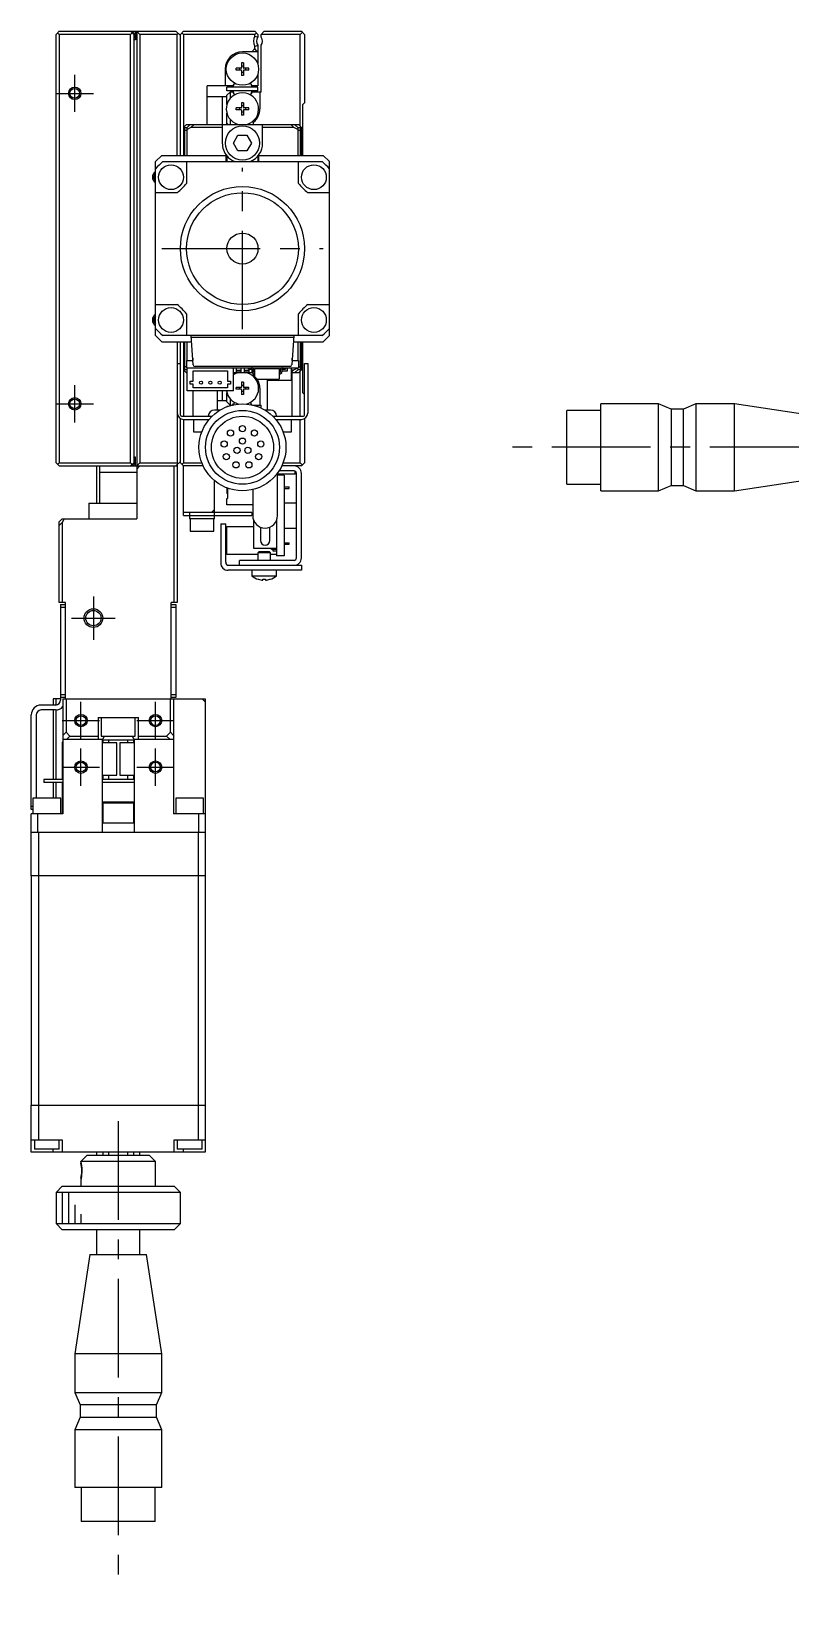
# Model space of a CAD drawing. Extents: x 0 to 718, y -8 to 409.
# Drawn here: x 373 to 495.2, y 77.7 to 329.3 of the extents above; entities that cross this region are included whole.
import ezdxf

# ---------------------------------------------------------------- set-up
doc = ezdxf.new("R2010")
doc.units = 0
doc.header["$LTSCALE"] = 0.5
doc.linetypes.add('CENTER', pattern=[50.8, 31.75, -6.35, 6.35, -6.35])
for name, color, linetype in [('MSM_CENTER', 1, 'CENTER'), ('MSM_CONTINUOUS', 7, 'CONTINUOUS'), ('MSM_NARROW', 5, 'CONTINUOUS')]:
    doc.layers.add(name, color=color, linetype=linetype)

msp = doc.modelspace()

# ---------------------------------------------------------------- linework, layer by layer
at = {"layer": 'MSM_CENTER'}
for p, q in [((379.99, 316.31), (379.99, 322.31)), ((376.99, 319.31), (382.99, 319.31)), ((406.99, 281.31), (406.99, 307.31)), ((393.99, 294.31), (419.99, 294.31)), ((379.99, 266.31), (379.99, 272.31)), ((376.99, 269.31), (382.99, 269.31)), ((599.69, 262.31), (449.21, 262.31)), ((382.99, 238.31), (382.99, 231.31)), ((379.49, 234.81), (386.49, 234.81)), ((380.99, 215.31), (380.99, 221.31)), ((392.99, 215.31), (392.99, 221.31)), ((377.99, 218.31), (383.99, 218.31)), ((389.99, 218.31), (395.99, 218.31)), ((380.99, 207.81), (380.99, 213.81)), ((392.99, 207.81), (392.99, 213.81)), ((377.99, 210.81), (383.99, 210.81)), ((389.99, 210.81), (395.99, 210.81)), ((386.99, 153.8), (386.99, 77.7))]:
    msp.add_line(p, q, dxfattribs=at)
at = {"layer": 'MSM_CONTINUOUS'}
for p, q in [((377.49, 329.31), (376.99, 328.81)), ((376.99, 259.81), (376.99, 328.81)), ((377.24, 329.06), (377.49, 328.81)), ((377.49, 329.31), (396.29, 329.31)), ((377.49, 328.81), (377.49, 259.81)), ((388.99, 328.81), (377.49, 328.81)), ((389.49, 328.81), (388.99, 329.31)), ((388.99, 328.81), (389.24, 329.06)), ((388.99, 259.81), (388.99, 328.81)), ((389.09, 329.21), (389.29, 329.21)), ((389.49, 328.81), (389.49, 259.81)), ((389.79, 327.91), (389.49, 327.91)), ((389.59, 328.21), (389.59, 328.91)), ((389.79, 329.31), (389.79, 327.91)), ((389.99, 329.31), (390.49, 328.81)), ((389.99, 329.31), (389.99, 250.81)), ((390.49, 328.81), (390.49, 259.81)), ((396.49, 328.81), (390.49, 328.81)), ((396.99, 328.61), (396.29, 329.31)), ((396.49, 328.81), (396.64, 328.96)), ((396.49, 309.31), (396.49, 328.81)), ((397.49, 329.31), (396.99, 328.81)), ((396.99, 309.31), (396.99, 328.81)), ((397.24, 329.06), (397.49, 328.81)), ((397.49, 329.31), (408.99, 329.31)), ((408.99, 328.81), (397.49, 328.81)), ((397.49, 328.81), (397.49, 309.31)), ((409.49, 328.81), (408.99, 329.31)), ((408.99, 328.81), (409.24, 329.06)), ((408.99, 328.54), (408.99, 328.81)), ((408.99, 328.54), (409.49, 328.37)), ((409.49, 328.81), (409.49, 328.37)), ((410.49, 329.31), (409.99, 328.81)), ((416.29, 328.81), (409.99, 328.81)), ((409.99, 328.37), (409.99, 328.81)), ((410.49, 329.31), (416.49, 329.31)), ((416.29, 328.81), (416.64, 329.16)), ((416.29, 314.01), (416.29, 328.81)), ((416.49, 329.31), (416.99, 328.81)), ((416.99, 328.81), (416.99, 317.81)), ((409.49, 326.01), (406.99, 326.01)), ((408.99, 326.51), (408.49, 326.01)), ((408.99, 326.88), (409.49, 327.05)), ((408.99, 326.51), (408.99, 326.88)), ((409.34, 326.01), (408.99, 326.51)), ((409.49, 327.05), (409.49, 323.92)), ((409.99, 319.51), (409.99, 327.05)), ((404.19, 323.21), (404.19, 320.51)), ((405.99, 323.07), (405.99, 323.36)), ((406.79, 323.36), (405.99, 323.36)), ((406.79, 323.07), (405.99, 323.07)), ((406.52, 323.36), (406.52, 323.07)), ((407.14, 324.21), (406.85, 324.21)), ((406.85, 324.21), (406.85, 323.42)), ((407.14, 323.68), (406.85, 323.68)), ((406.85, 323.01), (406.85, 322.21)), ((406.85, 322.74), (407.14, 322.74)), ((407.14, 322.21), (406.85, 322.21)), ((407.14, 324.21), (407.14, 323.42)), ((407.14, 323.01), (407.14, 322.21)), ((407.99, 323.36), (407.2, 323.36)), ((407.99, 323.07), (407.2, 323.07)), ((407.46, 323.36), (407.46, 323.07)), ((407.99, 323.07), (407.99, 323.36)), ((409.49, 322.5), (409.49, 320.51)), ((401.29, 314.31), (401.29, 320.51)), ((405.44, 320.51), (401.29, 320.51)), ((409.49, 320.31), (404.49, 320.31)), ((404.49, 319.71), (404.49, 320.31)), ((409.49, 319.71), (404.49, 319.71)), ((405.59, 320.77), (405.44, 320.51)), ((408.54, 320.51), (408.39, 320.77)), ((409.49, 320.51), (408.54, 320.51)), ((409.49, 319.71), (409.49, 320.31)), ((404.49, 318.76), (401.29, 318.76)), ((403.79, 314.31), (403.79, 318.76)), ((404.99, 319.51), (404.49, 319.01)), ((404.49, 317.52), (404.49, 319.01)), ((404.99, 319.51), (404.99, 318.47)), ((405.44, 319.51), (404.99, 319.51)), ((405.44, 319.51), (405.57, 319.29)), ((407.14, 317.81), (406.85, 317.81)), ((406.85, 317.81), (406.85, 317.02)), ((407.14, 317.28), (406.85, 317.28)), ((407.14, 317.81), (407.14, 317.02)), ((408.54, 319.51), (408.41, 319.29)), ((409.99, 319.51), (408.54, 319.51)), ((409.79, 319.51), (409.79, 316.81)), ((416.99, 317.81), (416.64, 317.46)), ((416.64, 317.46), (416.64, 309.31)), ((404.49, 314.31), (404.49, 316.1)), ((404.99, 315.15), (404.99, 314.31)), ((405.99, 316.67), (405.99, 316.96)), ((406.79, 316.96), (405.99, 316.96)), ((406.79, 316.67), (405.99, 316.67)), ((406.52, 316.96), (406.52, 316.67)), ((406.85, 316.61), (406.85, 315.81)), ((406.85, 316.34), (407.14, 316.34)), ((407.14, 315.81), (406.85, 315.81)), ((407.14, 316.61), (407.14, 315.81)), ((407.99, 316.96), (407.2, 316.96)), ((407.99, 316.67), (407.2, 316.67)), ((407.46, 316.96), (407.46, 316.67)), ((407.99, 316.67), (407.99, 316.96)), ((408.79, 314.31), (408.79, 314.67)), ((397.99, 314.31), (397.49, 313.81)), ((397.69, 313.81), (398.09, 313.81)), ((397.69, 309.31), (397.69, 313.81)), ((398.09, 313.31), (397.69, 313.31)), ((397.99, 314.31), (415.99, 314.31)), ((398.09, 313.81), (398.59, 314.31)), ((398.7, 313.81), (398.09, 313.5)), ((398.09, 309.31), (398.09, 313.81)), ((398.49, 314.21), (398.49, 314.31)), ((399.2, 314.31), (398.7, 313.81)), ((403.74, 313.81), (398.7, 313.81)), ((403.74, 314.31), (403.74, 311.31)), ((404.49, 314.51), (404.69, 314.31)), ((405.55, 311.31), (406.27, 312.56)), ((406.27, 312.56), (407.71, 312.56)), ((407.71, 312.56), (408.43, 311.31)), ((410.24, 311.31), (410.24, 314.31)), ((415.28, 313.81), (410.24, 313.81)), ((415.28, 313.81), (414.78, 314.31)), ((415.89, 313.5), (415.28, 313.81)), ((415.39, 314.31), (415.89, 313.81)), ((415.49, 314.21), (415.49, 314.31)), ((415.89, 313.81), (416.29, 313.81)), ((415.89, 313.81), (415.89, 309.31)), ((416.29, 313.31), (415.89, 313.31)), ((416.49, 313.81), (415.99, 314.31)), ((416.29, 313.81), (416.29, 309.31)), ((416.49, 309.31), (416.49, 313.81)), ((406.27, 310.06), (405.55, 311.31)), ((407.71, 310.06), (406.27, 310.06)), ((408.43, 311.31), (407.71, 310.06)), ((393.99, 309.31), (392.99, 308.31)), ((392.99, 280.31), (392.99, 308.31)), ((393.99, 309.31), (404.39, 309.31)), ((394.14, 308.31), (419.84, 308.31)), ((397.99, 308.31), (397.99, 304.81)), ((404.39, 308.31), (404.39, 309.31)), ((404.5, 308.31), (404.5, 309.22)), ((409.48, 309.22), (409.48, 308.31)), ((409.59, 309.31), (419.99, 309.31)), ((409.59, 309.31), (409.59, 308.31)), ((415.99, 304.81), (415.99, 308.31)), ((420.99, 308.31), (419.99, 309.31)), ((420.99, 280.31), (420.99, 308.31)), ((396.49, 303.31), (392.99, 303.31)), ((420.99, 303.31), (417.49, 303.31)), ((392.99, 285.31), (396.49, 285.31)), ((417.49, 285.31), (420.99, 285.31)), ((397.99, 283.81), (397.99, 280.31)), ((415.99, 280.31), (415.99, 283.81)), ((392.99, 280.31), (393.99, 279.31)), ((393.99, 279.31), (398.81, 279.31)), ((419.84, 280.31), (394.14, 280.31)), ((396.49, 279.31), (396.49, 259.81)), ((396.99, 267.51), (396.99, 279.31)), ((397.49, 279.31), (397.49, 267.31)), ((397.69, 274.81), (397.69, 279.31)), ((398.09, 276.31), (398.09, 279.31)), ((399.07, 275.59), (398.74, 280.31)), ((415.22, 280.01), (398.76, 280.01)), ((415.24, 280.31), (414.91, 275.59)), ((415.17, 279.31), (419.99, 279.31)), ((415.89, 279.31), (415.89, 276.31)), ((416.29, 279.31), (416.29, 274.81)), ((416.49, 274.81), (416.49, 279.31)), ((416.64, 279.31), (416.64, 271.16)), ((419.99, 279.31), (420.99, 280.31)), ((396.49, 275.81), (396.99, 275.81)), ((397.49, 274.81), (397.99, 274.31)), ((397.69, 275.31), (397.99, 275.31)), ((398.07, 274.81), (397.69, 274.81)), ((397.99, 276.31), (397.99, 275.11)), ((397.99, 276.31), (399.02, 276.31)), ((397.99, 275.11), (415.99, 275.11)), ((397.99, 274.31), (398.07, 274.31)), ((398.07, 271.41), (398.07, 275.11)), ((398.99, 276.74), (398.99, 276.31)), ((399.07, 272.96), (399.07, 274.61)), ((399.07, 274.61), (404.57, 274.61)), ((414.61, 275.31), (399.37, 275.31)), ((404.57, 274.61), (404.57, 272.96)), ((405.57, 271.41), (405.57, 275.11)), ((408.58, 274.31), (405.57, 274.31)), ((405.99, 275.11), (405.99, 274.31)), ((406.74, 274.69), (405.99, 274.69)), ((406.74, 274.56), (405.99, 274.56)), ((406.74, 275.11), (406.74, 274.31)), ((407.24, 275.11), (407.24, 274.31)), ((407.99, 274.69), (407.24, 274.69)), ((407.99, 274.56), (407.24, 274.56)), ((407.94, 274.88), (407.94, 275.11)), ((407.94, 274.88), (408.45, 274.88)), ((407.99, 274.88), (407.99, 274.31)), ((408.19, 274.88), (408.19, 275.11)), ((408.26, 274.88), (408.26, 275.11)), ((408.49, 275.11), (408.49, 275.11)), ((408.49, 274.87), (408.49, 274.31)), ((408.55, 274.69), (408.49, 274.69)), ((408.55, 274.56), (408.49, 274.56)), ((408.55, 274.78), (408.55, 274.45)), ((408.78, 274.45), (408.78, 274.78)), ((408.99, 274.69), (408.78, 274.69)), ((408.99, 274.56), (408.78, 274.56)), ((408.88, 274.35), (408.99, 274.35)), ((408.99, 273.65), (408.99, 274.91)), ((409.09, 275.01), (412.79, 275.01)), ((409.68, 275.11), (409.68, 275.01)), ((410.24, 275.11), (410.24, 275.01)), ((411.09, 275.11), (411.09, 275.01)), ((411.21, 275.11), (411.21, 275.01)), ((412.89, 274.91), (412.89, 273.33)), ((413.1, 274.56), (412.89, 274.56)), ((412.89, 274.35), (413, 274.35)), ((413.1, 274.45), (413.1, 274.78)), ((413.21, 275.11), (413.21, 275.03)), ((413.33, 274.78), (413.33, 274.45)), ((414.17, 274.56), (413.33, 274.56)), ((413.43, 274.88), (413.94, 274.88)), ((413.63, 275.11), (413.63, 274.88)), ((413.69, 275.11), (413.69, 274.88)), ((413.94, 275.11), (413.94, 274.88)), ((414.17, 275.11), (414.17, 274.56)), ((414.89, 273.11), (414.89, 275.11)), ((414.89, 274.81), (415.28, 274.81)), ((414.89, 274.42), (415.28, 274.81)), ((415.99, 274.31), (414.89, 274.31)), ((414.96, 276.31), (415.99, 276.31)), ((414.99, 276.31), (414.99, 276.74)), ((414.99, 267.31), (414.99, 274.31)), ((415.28, 274.81), (415.88, 275.11)), ((415.89, 274.81), (415.39, 274.31)), ((415.49, 274.31), (415.49, 274.41)), ((415.89, 275.11), (415.89, 274.81)), ((416.29, 274.81), (415.89, 274.81)), ((415.99, 276.31), (415.99, 275.11)), ((415.99, 275.31), (416.29, 275.31)), ((415.99, 274.31), (416.49, 274.81)), ((416.29, 267.31), (416.29, 274.61)), ((416.99, 275.81), (417.49, 275.81)), ((416.99, 267.51), (416.99, 275.81)), ((417.49, 275.81), (417.49, 267.81)), ((398.57, 272.96), (399.07, 272.96)), ((398.57, 272.46), (398.57, 272.96)), ((399.07, 272.46), (398.57, 272.46)), ((399.07, 271.91), (399.07, 272.46)), ((404.57, 271.91), (399.07, 271.91)), ((404.57, 272.96), (405.07, 272.96)), ((405.07, 272.46), (404.57, 272.46)), ((404.57, 272.46), (404.57, 271.91)), ((405.07, 272.96), (405.07, 272.46)), ((405.99, 271.67), (405.99, 271.96)), ((406.79, 271.96), (405.99, 271.96)), ((406.52, 271.96), (406.52, 271.67)), ((407.14, 272.81), (406.85, 272.81)), ((406.85, 272.81), (406.85, 272.02)), ((407.14, 272.28), (406.85, 272.28)), ((407.14, 272.81), (407.14, 272.02)), ((407.99, 271.96), (407.2, 271.96)), ((407.46, 271.96), (407.46, 271.67)), ((407.99, 271.67), (407.99, 271.96)), ((408.79, 273.96), (408.79, 274.13)), ((408.88, 274.12), (408.99, 274.12)), ((409.34, 273.26), (409.02, 273.58)), ((412.79, 273.23), (409.41, 273.23)), ((409.79, 271.81), (409.79, 269.11)), ((410.99, 273.23), (410.99, 268.31)), ((411.09, 273.23), (411.09, 273.11)), ((411.09, 273.11), (414.89, 273.11)), ((412.89, 274.12), (413, 274.12)), ((405.57, 271.41), (398.07, 271.41)), ((398.99, 271.41), (398.99, 267.31)), ((402.99, 268.31), (402.99, 271.41)), ((402.99, 269.86), (404.49, 269.86)), ((403.79, 269.86), (403.79, 271.41)), ((404.49, 269.61), (404.49, 271.1)), ((404.49, 269.61), (404.99, 269.11)), ((404.99, 270.15), (404.99, 269.11)), ((405.46, 269.14), (405.57, 269.33)), ((406.79, 271.67), (405.99, 271.67)), ((406.85, 271.61), (406.85, 270.81)), ((406.85, 271.34), (407.14, 271.34)), ((407.14, 270.81), (406.85, 270.81)), ((407.14, 271.61), (407.14, 270.81)), ((407.99, 271.67), (407.2, 271.67)), ((408.52, 269.14), (408.41, 269.33)), ((416.64, 271.16), (416.99, 270.81)), ((473.98, 269.31), (464.68, 269.31)), ((464.68, 255.31), (464.68, 269.31)), ((475.98, 268.46), (473.98, 269.31)), ((473.98, 255.31), (473.98, 269.31)), ((479.98, 269.31), (477.98, 268.46)), ((486.18, 269.31), (479.98, 269.31)), ((479.98, 269.31), (479.98, 255.31)), ((502.18, 266.88), (486.18, 269.31)), ((486.18, 255.31), (486.18, 269.31)), ((396.99, 259.81), (396.99, 266.94)), ((397.19, 267.31), (402.09, 267.31)), ((397.49, 266.81), (397.49, 259.81)), ((397.49, 266.81), (401.63, 266.81)), ((399.09, 266.81), (399.09, 264.81)), ((401.49, 266.81), (401.49, 266.64)), ((403.38, 268.31), (402.49, 268.31)), ((404.66, 268.91), (404.49, 268.91)), ((404.49, 268.85), (404.49, 268.91)), ((404.99, 269.11), (405.33, 269.11)), ((408.65, 269.11), (409.99, 269.11)), ((409.49, 268.91), (409.32, 268.91)), ((409.49, 268.85), (409.49, 268.91)), ((409.99, 268.64), (409.99, 269.11)), ((411.49, 268.31), (410.6, 268.31)), ((411.89, 267.31), (416.79, 267.31)), ((412.35, 266.81), (416.49, 266.81)), ((412.49, 266.64), (412.49, 266.81)), ((414.89, 264.81), (414.89, 266.81)), ((416.29, 259.81), (416.29, 266.81)), ((416.99, 266.94), (416.99, 259.81)), ((464.68, 268.26), (459.18, 268.26)), ((459.18, 256.36), (459.18, 268.26)), ((477.98, 268.46), (475.98, 268.46)), ((475.98, 268.46), (475.98, 256.16)), ((477.98, 256.16), (477.98, 268.46)), ((399.09, 264.81), (400.45, 264.81)), ((413.53, 264.81), (414.89, 264.81)), ((376.99, 259.81), (377.49, 259.31)), ((377.49, 259.81), (377.24, 259.56)), ((377.49, 259.81), (388.99, 259.81)), ((377.49, 259.31), (396.49, 259.31)), ((383.49, 259.31), (383.49, 253.31)), ((383.99, 259.31), (383.99, 253.31)), ((389.24, 259.56), (388.99, 259.81)), ((388.99, 259.31), (389.49, 259.81)), ((389.29, 259.41), (389.09, 259.41)), ((389.79, 260.71), (389.49, 260.71)), ((389.59, 259.71), (389.59, 260.41)), ((389.79, 259.31), (389.79, 260.71)), ((390.49, 259.81), (389.99, 259.31)), ((389.99, 258.81), (390.49, 259.31)), ((390.49, 259.81), (396.49, 259.81)), ((395.99, 237.31), (395.99, 259.31)), ((396.29, 259.31), (396.99, 260.01)), ((396.64, 259.66), (396.49, 259.81)), ((396.49, 259.51), (396.49, 237.31)), ((396.99, 259.81), (397.49, 259.31)), ((397.49, 259.81), (397.24, 259.56)), ((397.49, 259.81), (400.45, 259.81)), ((400.67, 259.31), (397.49, 259.31)), ((397.49, 251.31), (397.49, 259.31)), ((416.49, 259.31), (413.31, 259.31)), ((413.53, 259.81), (416.29, 259.81)), ((416.64, 259.46), (416.29, 259.81)), ((416.49, 259.31), (416.99, 259.81)), ((383.99, 258.31), (389.99, 258.31)), ((402.49, 250.81), (402.49, 256.95)), ((412.64, 251.31), (412.64, 258.18)), ((415.49, 258.01), (412.64, 258.01)), ((413.69, 257.81), (412.64, 257.81)), ((415.29, 258.51), (412.87, 258.51)), ((413.69, 257.81), (413.69, 244.81)), ((415.49, 258.01), (415.49, 258.46)), ((415.69, 244.51), (415.69, 258.11)), ((416.49, 244.51), (416.49, 258.11)), ((486.18, 255.31), (502.18, 257.74)), ((404.52, 255.76), (404.49, 255.76)), ((404.49, 255.76), (404.49, 254.86)), ((404.59, 255.39), (404.49, 255.39)), ((404.59, 255.24), (404.49, 255.24)), ((404.59, 254.86), (404.49, 254.86)), ((404.59, 255.74), (404.59, 254.06)), ((408.64, 255.51), (408.64, 251.31)), ((413.69, 255.94), (414.49, 255.94)), ((413.69, 255.69), (414.49, 255.69)), ((414.49, 255.69), (414.49, 255.94)), ((459.18, 256.36), (464.68, 256.36)), ((464.68, 255.31), (473.98, 255.31)), ((473.98, 255.31), (475.98, 256.16)), ((475.98, 256.16), (477.98, 256.16)), ((477.98, 256.16), (479.98, 255.31)), ((479.98, 255.31), (486.18, 255.31)), ((382.24, 253.31), (389.99, 253.31)), ((382.24, 253.31), (382.24, 250.81)), ((408.49, 251.81), (397.49, 251.81)), ((398.49, 251.81), (398.49, 250.81)), ((402.49, 252.31), (401.99, 251.81)), ((404.49, 254.06), (404.59, 254.06)), ((404.49, 253.06), (404.49, 254.06)), ((408.64, 253.06), (404.49, 253.06)), ((408.49, 251.81), (408.49, 251.31)), ((415.69, 253.31), (413.69, 253.31)), ((377.49, 250.31), (377.99, 250.81)), ((377.49, 237.31), (377.49, 250.31)), ((377.99, 250.2), (377.49, 249.7)), ((378.3, 250.81), (377.99, 250.2)), ((377.99, 250.81), (389.99, 250.81)), ((377.99, 250.2), (377.99, 237.31)), ((397.49, 251.31), (408.49, 251.31)), ((402.49, 250.81), (398.49, 250.81)), ((398.59, 250.81), (398.59, 248.81)), ((402.39, 248.81), (402.39, 250.81)), ((403.49, 250.01), (404.29, 250.01)), ((403.49, 250.01), (403.49, 243.71)), ((404.29, 243.81), (404.29, 250.01)), ((404.49, 245.06), (404.49, 249.56)), ((404.49, 249.56), (408.79, 249.56)), ((408.79, 250.55), (408.79, 246.06)), ((409.89, 249.46), (409.89, 247.31)), ((411.39, 247.31), (411.39, 249.46)), ((412.49, 250.55), (412.49, 244.81)), ((413.69, 249.31), (415.69, 249.31)), ((398.59, 248.81), (402.39, 248.81)), ((413.69, 246.94), (414.49, 246.94)), ((413.69, 246.69), (414.49, 246.69)), ((414.49, 246.69), (414.49, 246.94)), ((409.49, 245.06), (404.49, 245.06)), ((406.49, 243.31), (406.49, 244.11)), ((415.29, 244.11), (406.49, 244.11)), ((408.79, 246.06), (412.49, 246.06)), ((409.69, 245.51), (409.49, 245.31)), ((411.49, 245.31), (409.49, 245.31)), ((409.49, 245.31), (409.49, 244.11)), ((409.69, 245.51), (411.29, 245.51)), ((411.49, 245.31), (411.29, 245.51)), ((411.49, 244.11), (411.49, 245.31)), ((412.49, 245.06), (411.49, 245.06)), ((411.69, 245.83), (411.69, 246.06)), ((412.49, 245.83), (411.69, 245.83)), ((411.94, 245.61), (411.94, 245.83)), ((412.49, 245.61), (411.94, 245.61)), ((413.69, 244.81), (412.49, 244.81)), ((416.49, 242.51), (404.69, 242.51)), ((404.79, 243.31), (416.49, 243.31)), ((408.49, 242.51), (408.49, 241.61)), ((408.49, 241.61), (412.49, 241.61)), ((412.49, 241.61), (412.49, 242.51)), ((416.49, 243.31), (416.49, 242.51)), ((409.54, 241.06), (409.56, 241.06)), ((410.29, 241.06), (410.69, 241.06)), ((410.29, 240.92), (410.29, 241.06)), ((410.69, 241.06), (410.69, 240.92)), ((411.42, 241.06), (411.44, 241.06)), ((378.49, 237.31), (377.49, 237.31)), ((377.69, 237.01), (378.49, 237.01)), ((377.69, 237.01), (377.69, 221.61)), ((378.49, 221.81), (378.49, 237.31)), ((395.49, 221.81), (395.49, 237.31)), ((396.49, 237.31), (395.49, 237.31)), ((395.49, 237.01), (396.29, 237.01)), ((396.29, 237.01), (396.29, 222.01)), ((378.49, 236.51), (377.69, 236.51)), ((396.29, 236.51), (395.49, 236.51)), ((376.49, 221.81), (376.49, 220.81)), ((377.69, 221.81), (376.49, 221.81)), ((376.99, 220.82), (376.99, 221.81)), ((377.69, 222.51), (378.49, 222.51)), ((378.49, 222.01), (377.69, 222.01)), ((378.09, 221.81), (400.99, 221.81)), ((378.09, 221.81), (378.09, 203.31)), ((378.59, 221.81), (378.59, 216.42)), ((395.39, 216.42), (395.39, 221.81)), ((395.49, 222.51), (396.29, 222.51)), ((396.29, 222.01), (395.49, 222.01)), ((395.89, 221.81), (395.89, 203.31)), ((400.49, 221.81), (400.99, 221.31)), ((400.99, 221.81), (400.99, 193.36)), ((372.99, 204.01), (372.99, 219.21)), ((373.79, 219.21), (373.79, 205.81)), ((376.89, 220.81), (374.59, 220.81)), ((376.89, 220.01), (374.59, 220.01)), ((376.49, 220.01), (376.49, 208.81)), ((376.99, 208.81), (376.99, 220.01)), ((378.09, 215.92), (378.59, 216.42)), ((378.59, 216.42), (379.2, 215.81)), ((383.74, 218.81), (390.24, 218.81)), ((383.74, 218.81), (383.74, 215.31)), ((384.24, 218.81), (384.24, 215.81)), ((389.74, 215.81), (389.74, 218.81)), ((390.24, 215.31), (390.24, 218.81)), ((394.78, 215.81), (395.39, 216.42)), ((395.39, 216.42), (395.89, 215.92)), ((377.99, 214.81), (377.99, 208.81)), ((378.09, 214.81), (377.99, 214.81)), ((378.09, 215.31), (384.5, 215.31)), ((379.2, 215.81), (378.7, 215.31)), ((379.2, 215.81), (383.74, 215.81)), ((384.24, 215.81), (389.74, 215.81)), ((384.39, 215.31), (384.39, 200.31)), ((384.39, 215.21), (389.59, 215.21)), ((384.49, 214.81), (384.39, 214.81)), ((386.74, 214.71), (384.39, 214.71)), ((384.49, 215.21), (384.49, 214.71)), ((384.71, 215.81), (384.5, 215.31)), ((385.49, 214.71), (385.49, 215.21)), ((386.74, 209.51), (386.74, 214.71)), ((387.24, 214.71), (387.24, 209.51)), ((389.59, 214.71), (387.24, 214.71)), ((388.49, 215.21), (388.49, 214.71)), ((389.48, 215.31), (389.27, 215.81)), ((389.48, 215.31), (395.89, 215.31)), ((389.49, 214.71), (389.49, 215.21)), ((389.59, 214.81), (389.49, 214.81)), ((389.59, 200.31), (389.59, 215.31)), ((390.24, 215.81), (394.78, 215.81)), ((395.28, 215.31), (394.78, 215.81)), ((384.39, 209.51), (386.74, 209.51)), ((384.49, 209.51), (384.49, 208.81)), ((385.49, 208.81), (385.49, 209.51)), ((387.24, 209.51), (389.59, 209.51)), ((388.49, 209.51), (388.49, 208.81)), ((389.49, 208.81), (389.49, 209.51)), ((378.09, 208.81), (374.99, 208.81)), ((374.99, 208.81), (374.99, 208.31)), ((378.09, 208.31), (374.99, 208.31)), ((376.49, 208.31), (376.49, 205.81)), ((376.99, 205.81), (376.99, 208.31)), ((377.99, 208.31), (377.99, 203.31)), ((389.59, 208.81), (384.39, 208.81)), ((389.59, 208.31), (384.39, 208.31)), ((372.99, 204.51), (373.24, 204.51)), ((373.24, 204.01), (372.99, 204.01)), ((377.74, 205.81), (373.24, 205.81)), ((373.24, 205.81), (373.24, 203.31)), ((377.74, 203.31), (377.74, 205.81)), ((384.39, 205.21), (389.59, 205.21)), ((389.59, 205.01), (384.39, 205.01)), ((384.49, 205.01), (384.49, 201.81)), ((389.49, 201.81), (389.49, 205.01)), ((400.74, 205.81), (396.24, 205.81)), ((396.24, 205.81), (396.24, 203.31)), ((400.74, 203.31), (400.74, 205.81)), ((378.09, 203.31), (372.99, 203.31)), ((372.99, 193.36), (372.99, 203.31)), ((373.99, 203.31), (373.99, 200.31)), ((389.59, 201.81), (384.39, 201.81)), ((400.99, 203.31), (395.89, 203.31)), ((399.99, 200.31), (399.99, 203.31)), ((372.99, 200.31), (400.99, 200.31)), ((374.14, 200.31), (374.14, 193.36)), ((399.84, 200.31), (399.84, 193.36)), ((372.99, 193.36), (400.99, 193.36)), ((372.99, 193.31), (372.99, 156.36)), ((400.99, 193.31), (372.99, 193.31)), ((373, 193.31), (373, 193.36)), ((374.14, 193.31), (374.14, 156.36)), ((374.15, 193.31), (374.15, 193.36)), ((399.83, 193.31), (399.83, 193.36)), ((399.84, 193.31), (399.84, 156.36)), ((400.98, 193.31), (400.98, 193.36)), ((400.99, 193.31), (400.99, 156.36)), ((372.99, 156.36), (400.99, 156.36)), ((372.99, 148.81), (372.99, 156.31)), ((400.99, 156.31), (372.99, 156.31)), ((373, 156.31), (373, 156.36)), ((374.14, 156.31), (374.14, 150.81)), ((374.15, 156.31), (374.15, 156.36)), ((399.83, 156.31), (399.83, 156.36)), ((399.84, 156.31), (399.84, 150.81)), ((400.98, 156.31), (400.98, 156.36)), ((400.99, 156.31), (400.99, 148.81)), ((372.99, 150.81), (377.99, 150.81)), ((400.99, 148.81), (372.99, 148.81)), ((373.49, 150.81), (373.49, 149.31)), ((377.49, 149.31), (373.49, 149.31)), ((376.49, 148.81), (376.49, 149.31)), ((377.49, 149.31), (377.49, 150.81)), ((377.99, 150.81), (377.99, 148.81)), ((383.49, 148.81), (383.49, 148.31)), ((384.49, 148.81), (384.49, 148.31)), ((385.49, 148.31), (385.49, 148.81)), ((388.49, 148.81), (388.49, 148.31)), ((389.49, 148.31), (389.49, 148.81)), ((390.49, 148.31), (390.49, 148.81)), ((395.99, 148.81), (395.99, 150.81)), ((395.99, 150.81), (400.99, 150.81)), ((396.49, 150.81), (396.49, 149.31)), ((400.49, 149.31), (396.49, 149.31)), ((397.49, 148.81), (397.49, 149.31)), ((400.49, 149.31), (400.49, 150.81)), ((380.99, 147.31), (381.99, 148.31)), ((392.99, 147.31), (380.99, 147.31)), ((381.99, 148.31), (391.99, 148.31)), ((391.99, 148.31), (392.99, 147.31)), ((392.99, 143.31), (392.99, 147.31)), ((380.99, 144.31), (380.99, 143.31)), ((377.99, 143.31), (376.99, 142.31)), ((396.99, 142.31), (376.99, 142.31)), ((376.99, 142.31), (376.99, 137.31)), ((377.99, 143.31), (395.99, 143.31)), ((396.99, 142.31), (395.99, 143.31)), ((396.99, 137.31), (396.99, 142.31)), ((376.99, 137.31), (396.99, 137.31)), ((376.99, 137.31), (377.99, 136.31)), ((395.99, 136.31), (377.99, 136.31)), ((383.49, 136.31), (383.49, 132.31)), ((390.49, 132.31), (390.49, 136.31)), ((395.99, 136.31), (396.99, 137.31)), ((382.42, 132.31), (379.99, 116.31)), ((382.42, 132.31), (391.56, 132.31)), ((393.99, 116.31), (391.56, 132.31)), ((393.99, 116.31), (379.99, 116.31)), ((379.99, 116.31), (379.99, 110.11)), ((393.99, 110.11), (393.99, 116.31)), ((379.99, 110.11), (393.99, 110.11)), ((379.99, 110.11), (380.84, 108.11)), ((393.14, 108.11), (393.99, 110.11)), ((380.84, 106.11), (379.99, 104.11)), ((393.14, 108.11), (380.84, 108.11)), ((380.84, 108.11), (380.84, 106.11)), ((380.84, 106.11), (393.14, 106.11)), ((393.14, 106.11), (393.14, 108.11)), ((393.99, 104.11), (393.14, 106.11)), ((393.99, 104.11), (379.99, 104.11)), ((379.99, 104.11), (379.99, 94.81)), ((393.99, 94.81), (393.99, 104.11)), ((393.99, 94.81), (379.99, 94.81)), ((381.04, 94.81), (381.04, 89.31)), ((392.94, 89.31), (392.94, 94.81)), ((392.94, 89.31), (381.04, 89.31))]:
    msp.add_line(p, q, dxfattribs=at)
for centre, radius in [((406.99, 323.21), 2.6), ((379.99, 319.31), 0.783), ((406.99, 311.31), 2.75), ((395.49, 305.81), 2), ((418.49, 305.81), 2), ((406.99, 294.31), 10), ((406.99, 294.31), 9), ((406.99, 294.31), 2.5), ((395.49, 282.81), 2), ((418.49, 282.81), 2), ((400.32, 272.71), 0.25), ((401.82, 272.71), 0.25), ((403.32, 272.71), 0.25), ((379.99, 269.31), 0.783), ((406.99, 262.31), 7), ((406.99, 262.31), 5.95), ((406.99, 262.31), 5), ((405.06, 264.61), 0.5), ((406.99, 265.31), 0.5), ((408.92, 264.61), 0.5), ((404.04, 262.83), 0.5), ((406.12, 261.81), 0.5), ((406.99, 263.31), 0.5), ((407.86, 261.81), 0.5), ((409.94, 262.83), 0.5), ((404.39, 260.81), 0.5), ((405.96, 259.49), 0.5), ((408.02, 259.49), 0.5), ((409.59, 260.81), 0.5), ((382.99, 234.81), 1.23), ((380.99, 218.31), 0.783), ((392.99, 218.31), 0.783), ((380.99, 210.81), 0.783), ((392.99, 210.81), 0.783)]:
    msp.add_circle(centre, radius, dxfattribs=at)
for centre, radius, start, end in [((389.29, 328.91), 0.3, 0, 90), ((389.29, 328.21), 0.3, 311.8103, 0), ((410.24, 327.71), 1.5, 146.4427, 213.5573), ((410.24, 327.71), 1, 138.5904, 221.4096), ((409.24, 327.71), 1, 318.5904, 41.4096), ((406.99, 323.21), 2.8, 90, 180), ((406.79, 323.42), 0.06, 270, 0), ((406.79, 323.01), 0.06, 0, 90), ((407.2, 323.42), 0.06, 180, 270), ((407.2, 323.01), 0.06, 90, 180), ((406.99, 320.01), 1.59, 143.8028, 169.1069), ((406.99, 320.01), 1.59, 190.8931, 216.1972), ((407.11, 319.9), 1.75, 142.994, 150), ((406.88, 319.9), 1.75, 30, 37.006), ((406.99, 320.01), 1.59, 10.8931, 36.1972), ((406.99, 320.01), 1.59, 323.8028, 349.1069), ((406.99, 316.81), 2.6, 285.9424, 254.0576), ((407.11, 320.13), 1.75, 208.6217, 217.006), ((406.88, 320.13), 1.75, 322.994, 331.3783), ((406.79, 317.02), 0.06, 270, 0), ((406.79, 316.61), 0.06, 0, 90), ((407.2, 317.02), 0.06, 180, 270), ((407.2, 316.61), 0.06, 90, 180), ((406.99, 316.81), 2.8, 310.0052, 0), ((406.99, 311.31), 3.25, 180, 220.0046), ((406.99, 311.31), 3.25, 292.6042, 0), ((406.99, 294.31), 19, 132.5369, 137.4631), ((406.99, 311.31), 3.25, 220.005, 247.3871), ((406.99, 294.31), 19, 42.5369, 47.4631), ((393.49, 305.81), 0.783, 129.6548, 230.3452), ((383.83, 317.47), 19, 311.7998, 318.2002), ((430.15, 317.47), 19, 221.7998, 228.2002), ((383.83, 271.15), 19, 41.7998, 48.2002), ((430.15, 271.15), 19, 131.7998, 138.2002), ((393.49, 282.81), 0.783, 129.6548, 230.3452), ((406.99, 294.31), 19, 222.5369, 227.4631), ((406.99, 294.31), 19, 312.5369, 317.4631), ((399.37, 275.61), 0.3, 184, 270), ((406.99, 271.81), 2.6, 105.9424, 123.2352), ((406.99, 271.81), 2.6, 283.624, 74.0576), ((408.45, 274.78), 0.33, 0, 90), ((408.45, 274.78), 0.1, 0, 90), ((408.88, 274.45), 0.33, 180, 270), ((408.88, 274.45), 0.1, 180, 270), ((409.09, 274.91), 0.1, 90, 180), ((412.79, 274.91), 0.1, 0, 90), ((413, 274.45), 0.1, 270, 0), ((413, 274.45), 0.33, 270, 0), ((413.43, 274.78), 0.33, 90, 180), ((413.43, 274.78), 0.1, 90, 180), ((414.61, 275.61), 0.3, 270, 356), ((406.79, 272.02), 0.06, 270, 0), ((407.2, 272.02), 0.06, 180, 270), ((406.99, 271.81), 2.8, 44.3422, 49.9948), ((409.09, 273.65), 0.1, 180, 225), ((409.41, 273.33), 0.1, 225, 270), ((406.99, 271.81), 2.8, 0, 30.4883), ((412.79, 273.33), 0.1, 270, 0), ((406.99, 271.81), 2.6, 188.8499, 256.376), ((406.99, 268.61), 1.59, 143.8028, 160.1567), ((407.11, 268.5), 1.75, 142.994, 151.3783), ((406.79, 271.61), 0.06, 0, 90), ((407.2, 271.61), 0.06, 90, 180), ((406.88, 268.5), 1.75, 28.6217, 37.006), ((406.99, 268.61), 1.59, 19.8434, 36.1972), ((397.49, 267.81), 1, 180, 270), ((397.19, 267.51), 0.2, 180, 270), ((402.49, 267.31), 1, 90, 180), ((411.49, 267.31), 1, 0, 90), ((416.49, 267.81), 1, 270, 0), ((416.79, 267.51), 0.2, 270, 0), ((389.29, 259.71), 0.3, 270, 0), ((389.29, 260.41), 0.3, 0, 48.1897), ((415.29, 258.11), 1.2, 0, 90), ((402.49, 258.31), 1, 208.9988, 234.2683), ((411.49, 258.31), 1, 305.7317, 331.0012), ((415.29, 258.11), 0.4, 0, 90), ((410.64, 251.31), 2, 180, 0), ((410.64, 247.31), 0.75, 180, 0), ((415.29, 244.51), 0.4, 270, 0), ((415.29, 244.51), 1.2, 270, 0), ((404.69, 243.71), 1.2, 180, 270), ((404.79, 243.81), 0.5, 180, 270), ((410.49, 244.11), 3.2, 231.3178, 252.73), ((410.49, 244.11), 3.2, 287.27, 308.6822), ((410.49, 244.11), 3.19, 253.0947, 266.4097), ((410.49, 244.11), 3.19, 273.5903, 286.9053), ((376.89, 221.61), 0.8, 270, 0), ((374.59, 219.21), 1.6, 90, 180), ((374.59, 219.21), 0.8, 90, 180), ((376.89, 221.61), 1.6, 270, 318.5903), ((375.12, 145.81), 6, 347.976, 12.024)]:
    msp.add_arc(centre, radius, start, end, dxfattribs=at)
at = {"layer": 'MSM_NARROW'}
for p, q in [((381.05, 144.55), (380.99, 144.31)), ((377.99, 142.31), (377.99, 137.31)), ((378.99, 142.31), (378.99, 137.31)), ((379.99, 140.31), (379.99, 137.31)), ((380.99, 138.81), (380.99, 137.31))]:
    msp.add_line(p, q, dxfattribs=at)
for centre, radius in [((379.99, 319.31), 1), ((379.99, 269.31), 1), ((382.99, 234.81), 1.5), ((380.99, 218.31), 1), ((392.99, 218.31), 1), ((380.99, 210.81), 1), ((392.99, 210.81), 1)]:
    msp.add_circle(centre, radius, dxfattribs=at)
for centre, radius, start, end in [((393.49, 305.81), 1, 119.9999, 240.0001), ((393.49, 282.81), 1, 119.9999, 240.0001), ((375.2, 145.81), 5.98, 347.7859, 14.5016)]:
    msp.add_arc(centre, radius, start, end, dxfattribs=at)

doc.saveas('drawing.dxf')
